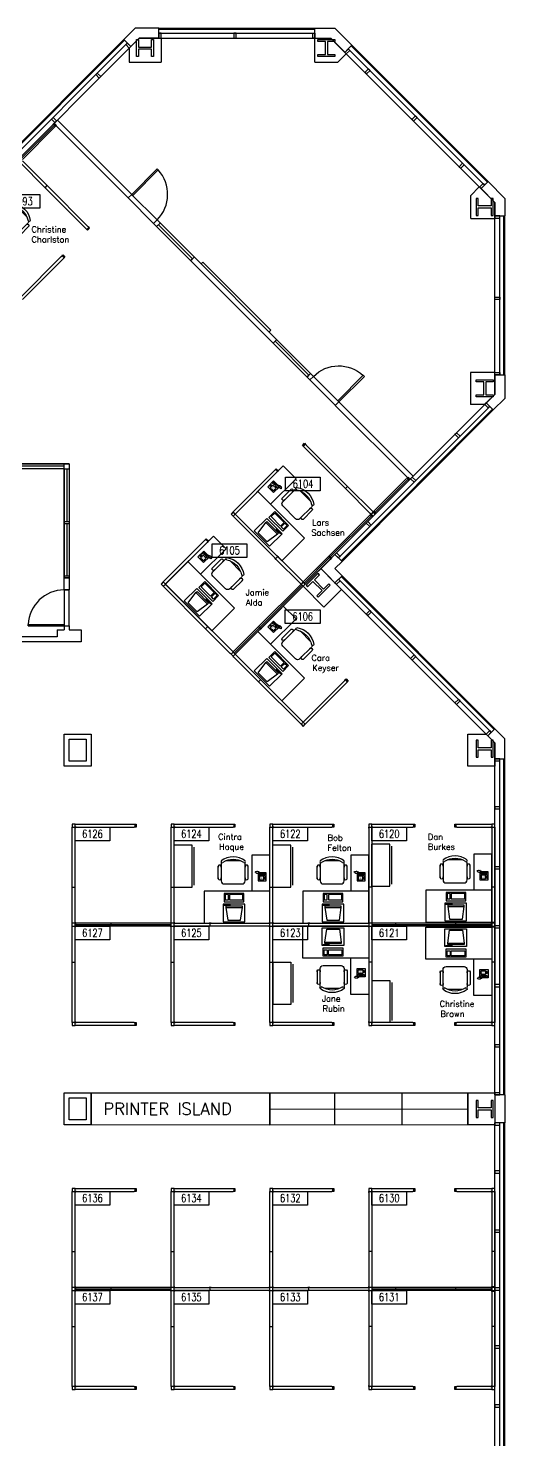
# Model space of a CAD drawing. Extents: x 843 to 3431, y 843 to 3384.
# Drawn here: x 2907 to 3384, y 1973 to 3384 of the extents above; entities that cross this region are included whole.
import ezdxf
from ezdxf.enums import TextEntityAlignment as Align

# ---------------------------------------------------------------- set-up
doc = ezdxf.new("R2010")
doc.units = 0
doc.layers.get('0').update_dxf_attribs({"linetype": 'CONTINUOUS'})
for name, color, linetype in [('CHAIRS', 4, 'CONTINUOUS'), ('CPU', 6, 'CONTINUOUS'), ('E-B-FURR', 6, 'CONTINUOUS'), ('E-B-GLAZ', 8, 'CONTINUOUS'), ('E-B-MULL', 8, 'CONTINUOUS'), ('E-B-SHEL', 2, 'CONTINUOUS'), ('E-C-HEAD', 5, 'CONTINUOUS'), ('E-F-DOOR', 3, 'CONTINUOUS'), ('E-S-COLM', 8, 'CONTINUOUS'), ('FILE_CABINETS', 1, 'CONTINUOUS'), ('FURNITURE', 3, 'CONTINUOUS'), ('PANELS_201', 6, 'CONTINUOUS'), ('PHONES', 4, 'CONTINUOUS'), ('PRINTER_ISLAND', 7, 'CONTINUOUS'), ('RMNUM', 40, 'CONTINUOUS')]:
    doc.layers.add(name, color=color, linetype=linetype)
doc.styles.add('ARCHITXT', font='simplex.shx')
doc.styles.add('ROMANS', font='romans', dxfattribs={"width": 0.75, "height": 8})

# ---------------------------------------------------------------- blocks, each defined once
blk = doc.blocks.new('DR-36')
for p, q in [((0, 36), (0, 0)), ((0, 36), (1.5, 36)), ((1.5, 36), (1.5, 0)), ((0, 0), (1.5, 0))]:
    blk.add_line(p, q)
blk.add_arc((0, 0), 36, 0, 87.6141)
blk = doc.blocks.new('RMNUM')
at = {"layer": 'RMNUM'}
blk.add_lwpolyline([(-16.33354, 6.674702), (18.388073, 6.674702), (18.388073, -6.982766), (-16.33354, -6.982766), (-16.33354, 6.674702)], dxfattribs=at)
at = {"layer": 'RMNUM', "style": 'ROMANS', "width": 0.75}
blk.add_attdef('NUMBER', text='', height=8, dxfattribs=at).set_placement((1.027267, 0.114097), align=Align.MIDDLE_CENTER)
blk = doc.blocks.new('DESK2')
for p, q in [((33, 0), (-33, 0)), ((-33, 0), (-33, -68)), ((33, -32), (33, 0)), ((-33, -32), (33, -32)), ((-15, -68), (-15, -32)), ((-33, -68), (-15, -68))]:
    blk.add_line(p, q)
blk = doc.blocks.new('RECTANG')
for p, q in [((1, 1), (0, 1)), ((0, 1), (0, 0)), ((1, 0), (1, 1)), ((0, 0), (1, 0))]:
    blk.add_line(p, q)
blk = doc.blocks.new('IBMAT', base_point=(61, 306))
for p, q in [((75, 307), (75, 306)), ((81, 307), (75, 307)), ((81, 306), (81, 307))]:
    blk.add_line(p, q)
at = {"xscale": 21, "yscale": 17, "zscale": 21}
blk.add_blockref('RECTANG', (61, 306), dxfattribs=at)
blk = doc.blocks.new('KEYBOARD', base_point=(60, 294))
for p, xscale, yscale, zscale in [((60, 294), 19, 8, 19), ((61, 295), 13, 5, 13), ((75, 295), 3, 5, 3)]:
    blk.add_blockref('RECTANG', p, dxfattribs=dict(xscale=xscale, yscale=yscale, zscale=zscale))
blk = doc.blocks.new('COMPUTER')
for p, q in [((-6.6, 16.2), (-8.5, 3.5)), ((6.1, 16.2), (-6.6, 16.2)), ((8, 3.5), (6.1, 16.2)), ((-8.5, 3.5), (-8.5, 2)), ((8, 3.5), (-8.5, 3.5)), ((-8.5, 2), (8, 2)), ((8, 2), (8, 3.5))]:
    blk.add_line(p, q)
at = {"xscale": 1.033846153846153, "yscale": 1.033846153846153, "zscale": 1.033846153846153}
for name, p in [('IBMAT', (-10.9, 0)), ('KEYBOARD', (-10, -10.5))]:
    blk.add_blockref(name, p, dxfattribs=at)
blk = doc.blocks.new('CHAIR7')
for p, q in [((5.1, 15), (17.9, 15)), ((0, 9), (0, -9)), ((20, 12), (3, 12)), ((23, -7.4), (23, 7.4)), ((3, -12), (20, -12)), ((5.1, -15), (17.9, -15))]:
    blk.add_line(p, q)
for centre, radius, start, end in [((5.6, 13.5), 1.56, 73.7398, 286.2602), ((17.4, 13.5), 1.56, 253.7398, 106.2602), ((3, 9), 3, 90, 180), ((20, 9), 3, 62.4156, 90), ((22.3, 11.1), 1.1, 53.3099, 212.0274), ((4.8, 0), 19.6, 327.5758, 32.4242), ((7, 0), 20, 323.1301, 36.8699), ((3, -9), 3, 180, 270), ((5.6, -13.5), 1.56, 73.7398, 286.2602), ((17.4, -13.5), 1.56, 253.7398, 106.2602), ((20, -9), 3, 270, 297.5844), ((22.3, -11.1), 1.1, 147.9726, 306.6901)]:
    blk.add_arc(centre, radius, start, end)
blk = doc.blocks.new('FC42X18D')
for p, q in [((-21, 0), (-21, -18)), ((-21, 0), (21, 0)), ((21, -18), (21, 0)), ((-21, -18), (21, -18)), ((-19, -20), (19, -20))]:
    blk.add_line(p, q)
blk = doc.blocks.new('FNPHONE')
for p, q in [((-9.1, 0.2), (-9.7, 0)), ((-8.9, 0.6), (-9.5, 0.4)), ((-8.7, 1), (-9.3, 0.8)), ((-8.5, 1.4), (-9.1, 1.2)), ((-8.3, 1.8), (-8.9, 1.6)), ((-7.1, 0.6), (-7.5, -0.6)), ((-7.3, 6.5), (-7.3, 1.5)), ((-6.3, 6.5), (-6.3, 1.5)), ((-3.9, 4.8), (-3.9, 4.8)), ((-3.9, 3.9), (-3.9, 3.9)), ((-3.9, 3), (-3.9, 3)), ((-3.9, 2), (-3.9, 2)), ((-2.9, 4.8), (-2.9, 4.8)), ((-2.9, 3.9), (-2.9, 3.9)), ((-2.9, 3), (-2.9, 3)), ((-2.9, 2), (-2.9, 2)), ((-2, 4.8), (-2, 4.8)), ((-2, 3.9), (-2, 3.9)), ((-2, 3), (-2, 3)), ((-2, 2), (-2, 2)), ((-9.3, -0.2), (-9.9, -0.4)), ((-9.3, -0.6), (-9.9, -0.8)), ((-9.3, -1), (-9.9, -1.2)), ((-9.3, -1.4), (-9.9, -1.6)), ((-9.1, -1.8), (-9.7, -2)), ((-8.9, -2.2), (-9.5, -2.4)), ((-8.4, -2.5), (-9, -2.7)), ((-7.9, -2), (-8.5, -2.2)), ((-7.7, -1.6), (-8.3, -1.8)), ((-7.5, -1.2), (-8.1, -1.4)), ((-7.3, -0.8), (-7.9, -1))]:
    blk.add_line(p, q)
for centre, start, end in [((-6.8, 6.5), 298.4915, 241.5085), ((-6.8, 1.5), 118.4915, 61.5085)]:
    blk.add_arc(centre, 1.05, start, end)
for p, xscale, yscale, zscale in [((-8.2, 0), 8.20528234483245, 8.104073169521023, 8.20528234483245), ((-4.8, 1.3), 3.75, 4.375, 3.75), ((-4, 6.7), 2.03125, 0.46875, 2.03125)]:
    blk.add_blockref('RECTANG', p, dxfattribs=dict(xscale=xscale, yscale=yscale, zscale=zscale))
blk = doc.blocks.new('*U45')
at = {"layer": 'CPU', "style": 'ARCHITXT'}
for s, p in [('Christine', (2910.4, 3180)), ('Charlston', (2910.4, 3169.9))]:
    blk.add_text(s, height=6, dxfattribs=at).set_placement(p)
blk = doc.blocks.new('*U46')
at = {"layer": 'CPU', "style": 'ARCHITXT'}
for s, p in [('Lars', (3191.2, 2887)), ('Sachsen', (3190.4, 2876.9))]:
    blk.add_text(s, height=6, dxfattribs=at).set_placement(p)
blk = doc.blocks.new('*U47')
at = {"layer": 'CPU', "style": 'ARCHITXT'}
for s, p in [('Jamie', (3124.7, 2817.2)), ('Alda', (3125, 2807.2))]:
    blk.add_text(s, height=6, dxfattribs=at).set_placement(p)
blk = doc.blocks.new('*U48')
at = {"layer": 'CPU', "style": 'ARCHITXT'}
for s, p in [('Cara', (3190.5, 2751.8)), ('Keyser', (3191.4, 2741.8))]:
    blk.add_text(s, height=6, dxfattribs=at).set_placement(p)
blk = doc.blocks.new('*U49')
at = {"layer": 'CPU', "style": 'ARCHITXT'}
for s, p in [('Dan', (3307.1, 2573)), ('Burkes', (3307.1, 2563))]:
    blk.add_text(s, height=6, dxfattribs=at).set_placement(p)
blk = doc.blocks.new('*U50')
at = {"layer": 'CPU', "style": 'ARCHITXT'}
for s, p in [('Christine', (3318.8, 2406)), ('Brown', (3319.6, 2396))]:
    blk.add_text(s, height=6, dxfattribs=at).set_placement(p)
blk = doc.blocks.new('*U51')
at = {"layer": 'CPU', "style": 'ARCHITXT'}
for s, p in [('Felton', (3206.6, 2562)), ('Bob', (3206.7, 2572))]:
    blk.add_text(s, height=6, dxfattribs=at).set_placement(p)
blk = doc.blocks.new('*U52')
at = {"layer": 'CPU', "style": 'ARCHITXT'}
for s, p in [('Jane', (3201, 2411.2)), ('Rubin', (3201.7, 2401.2))]:
    blk.add_text(s, height=6, dxfattribs=at).set_placement(p)
blk = doc.blocks.new('*U53')
at = {"layer": 'CPU', "style": 'ARCHITXT'}
for s, p in [('Cintra', (3097.2, 2573)), ('Haque', (3098, 2563))]:
    blk.add_text(s, height=6, dxfattribs=at).set_placement(p)

msp = doc.modelspace()

# ---------------------------------------------------------------- linework, layer by layer
at = {"layer": 'E-B-FURR'}
for p, q in [((3018, 3374), (2858.1, 3214)), ((3018, 3374), (3194, 3374)), ((3040, 3374), (3040, 3350)), ((3008, 3363.9), (3008, 3350)), ((3216.9, 3366.9), (3366.9, 3216.9)), ((3216.9, 3350), (3225.4, 3358.5)), ((3008, 3350), (3040, 3350)), ((3194, 3350), (3216.9, 3350)), ((2933.8, 3289.7), (2932.8, 3288.7)), ((2934.9, 3286.6), (2932.8, 3288.7)), ((2935.4, 3291.3), (2936.4, 3292.2)), ((2938.5, 3290.1), (2936.4, 3292.2)), ((3010.6, 3218), (2938.5, 3290.1)), ((3293.7, 3290.2), (3290.2, 3293.7)), ((3007.1, 3214.5), (2934.9, 3286.6)), ((3350, 3216.9), (3358.5, 3225.4)), ((3350, 3194), (3350, 3216.9)), ((3189, 3032.6), (3032.5, 3189)), ((3192.5, 3036.1), (3036.1, 3192.5)), ((3374, 3018.1), (3374, 3194)), ((3149.8, 3082.2), (3081.9, 3150.1)), ((3374, 3040), (3349.8, 3040)), ((3349.8, 3040), (3349.8, 3008)), ((3374, 3018.1), (3214, 2858.1)), ((3288.7, 2932.9), (3214.4, 3007.1)), ((3292.2, 2936.4), (3218, 3010.6)), ((3364, 3008), (3349.8, 3008)), ((2948.1, 2948.7), (2775.1, 2948.7)), ((2948.1, 2948.7), (2948.1, 2834.7)), ((2943.1, 2943.7), (2775.1, 2943.7)), ((2943.1, 2943.7), (2943.1, 2834.7)), ((3291.2, 2935.4), (3292.2, 2936.4)), ((3289.7, 2933.8), (3288.7, 2932.9)), ((2943.1, 2822.7), (2943.1, 2834.7)), ((2943.1, 2822.7), (2943.1, 2834.7)), ((2943.1, 2822.7), (2948.1, 2822.7)), ((2948.1, 2834.7), (2948.1, 2822.7)), ((2948.1, 2834.7), (2948.1, 2822.7)), ((3203, 2805.5), (3182.2, 2826.3)), ((3366.9, 2676.9), (3220.7, 2823.1)), ((2936.1, 2782.7), (2936.1, 2775.7)), ((2936.1, 2782.7), (2943.1, 2782.7)), ((2943.1, 2786.7), (2943.1, 2782.7)), ((2943.1, 2786.7), (2948.1, 2786.7)), ((2948.1, 2786.7), (2948.1, 2782.7)), ((2948.1, 2782.7), (2960.1, 2782.7)), ((2960.1, 2782.7), (2960.1, 2770.7)), ((2960.1, 2770.7), (2770.1, 2770.7)), ((2936.1, 2775.7), (2775.1, 2775.7)), ((3374, 2318), (3374, 2654)), ((3374, 1958), (3374, 2290))]:
    msp.add_line(p, q, dxfattribs=at)
for points in [[(3194, 3350), (3194, 3374), (3209.9, 3374), (3216.9, 3366.9)], [(3010.6, 3218), (3007.1, 3214.5)], [(3350, 3194), (3374, 3194), (3374, 3209.9), (3366.9, 3216.9)], [(3036.1, 3192.5), (3032.5, 3189)], [(3081.9, 3150.1), (3080.3, 3148.5)], [(3149.8, 3082.2), (3148.2, 3080.7)], [(3192.5, 3036.1), (3189, 3032.6)], [(3218, 3010.6), (3214.4, 3007.1)], [(3182.2, 2826.3), (3199.9, 2844)], [(3199.9, 2844), (3220.7, 2823.1)], [(3203, 2805.5), (3220.7, 2823.1)], [(3374, 2669.9), (3374, 2646.5), (3347, 2646.5), (3347, 2678.5), (3365.3, 2678.5)]]:
    msp.add_lwpolyline(points, dxfattribs=at)
for points in [[(2970, 2678.5), (2970, 2646.5), (2943, 2646.5), (2943, 2678.5)], [(2965, 2673.5), (2965, 2651.5), (2948, 2651.5), (2948, 2673.5)], [(2970, 2320), (2970, 2288), (2943, 2288), (2943, 2320)], [(2965, 2315), (2965, 2293), (2948, 2293), (2948, 2315)], [(3374, 2320), (3374, 2288), (3347, 2288), (3347, 2320)]]:
    msp.add_lwpolyline(points, close=True, dxfattribs=at)
at = {"layer": 'E-B-GLAZ'}
for p, q in [((3002.6, 3372.7), (2851.1, 3221.1)), ((3003.3, 3372), (2851.8, 3220.4)), ((3037.9, 3384), (3194, 3384)), ((3037.9, 3383), (3194, 3383)), ((3037.9, 3379), (3194, 3379)), ((3006.2, 3369.2), (2854.6, 3217.5)), ((3227.4, 3363.5), (3363.7, 3227.2)), ((3230.3, 3366.3), (3366.6, 3230)), ((3231, 3367), (3367.3, 3230.7)), ((3379, 3037.6), (3379, 3194)), ((3383, 3037.6), (3383, 3196.4)), ((3384, 3037.6), (3384, 3196.4)), ((3069.6, 3151.8), (3073.1, 3155.3)), ((3186.2, 3035.3), (3189.7, 3038.8)), ((3369, 3006.1), (3217.5, 2854.6)), ((3371.8, 3003.3), (3220.4, 2851.8)), ((3372.5, 3002.5), (3221.1, 2851.1)), ((2943.1, 2943.7), (2943.1, 2948.7)), ((2943.1, 2946.2), (2888.8, 2946.2)), ((2943.1, 2943.7), (2948.1, 2943.7)), ((2945.6, 2943.7), (2945.6, 2891.2)), ((2943.1, 2891.2), (2948.1, 2891.2)), ((2943.1, 2889.2), (2948.1, 2889.2)), ((2945.6, 2889.2), (2945.6, 2836.7)), ((2943.1, 2836.7), (2948.1, 2836.7)), ((3373.3, 2683.3), (3220.4, 2836.2)), ((3374, 2684), (3221.1, 2836.9)), ((2943.1, 2834.7), (2948.1, 2834.7)), ((2943.1, 2834.7), (2948.1, 2834.7)), ((2948.1, 2834.7), (2943.1, 2834.7)), ((2948.1, 2834.7), (2943.1, 2834.7)), ((3370.5, 2680.5), (3217.5, 2833.4)), ((3379, 2318), (3379, 2654)), ((3383, 2318), (3383, 2654)), ((3384, 2318), (3384, 2654)), ((3379, 1958), (3379, 2290)), ((3383, 1958), (3383, 2290)), ((3384, 1958), (3384, 2290))]:
    msp.add_line(p, q, dxfattribs=at)
for points in [[(3073.1, 3155.3), (3069.6, 3151.8), (3071.4, 3153.7), (3037.5, 3187.6), (3039.2, 3189.3), (3035.6, 3185.7)], [(3189.7, 3038.8), (3186.2, 3035.3), (3188, 3037.2), (3154.1, 3071.1), (3155.7, 3072.8), (3152.2, 3069.2)]]:
    msp.add_lwpolyline(points, dxfattribs=at)
at = {"layer": 'E-B-MULL'}
for points in [[(3037.9, 3379), (3037.9, 3374), (3040.2, 3374), (3040.2, 3379)], [(3112.9, 3379), (3112.9, 3374), (3115.1, 3374), (3115.1, 3379)], [(3194, 3379), (3194, 3374), (3191.8, 3374), (3191.8, 3379)], [(3004.6, 3367.6), (3008.1, 3364.1), (3009.7, 3365.7), (3006.2, 3369.2)], [(3229, 3361.8), (3225.4, 3358.3), (3223.9, 3359.9), (3227.4, 3363.4)], [(3249.1, 3341.8), (3245.6, 3338.3), (3244, 3339.9), (3247.5, 3343.4)], [(2974.7, 3337.6), (2978.2, 3334), (2979.8, 3335.6), (2976.2, 3339.2)], [(2930.3, 3293.2), (2933.8, 3289.7), (2935.4, 3291.3), (2931.9, 3294.8)], [(3296.3, 3294.7), (3292.7, 3291.1), (3291.1, 3292.7), (3294.7, 3296.3)], [(3341.8, 3249.1), (3338.3, 3245.6), (3339.9, 3244), (3343.4, 3247.5)], [(3363.8, 3227.3), (3360.3, 3223.8), (3358.7, 3225.3), (3362.2, 3228.9)], [(3379, 3196.4), (3374, 3196.4), (3374, 3194.1), (3379, 3194.1)], [(3379, 3112.9), (3374, 3112.9), (3374, 3115.1), (3379, 3115.1)], [(3379, 3037.6), (3374, 3037.6), (3374, 3039.8), (3379, 3039.8)], [(3367.4, 3004.5), (3363.9, 3008), (3365.5, 3009.6), (3369, 3006.1)], [(3337.6, 2974.7), (3334, 2978.2), (3335.6, 2979.8), (3339.2, 2976.2)], [(3293.2, 2930.3), (3289.7, 2933.8), (3291.3, 2935.4), (3294.8, 2931.9)], [(3250.4, 2887.5), (3246.9, 2891), (3245.3, 2889.4), (3248.8, 2885.9)], [(3217.5, 2854.6), (3214, 2858.1), (3215.6, 2859.7), (3219.1, 2856.2)], [(3217.5, 2833.4), (3214, 2829.9), (3215.6, 2828.3), (3219.1, 2831.8)], [(3250.4, 2800.5), (3246.9, 2797), (3245.3, 2798.6), (3248.8, 2802.1)], [(3293.2, 2757.7), (3289.7, 2754.2), (3291.3, 2752.6), (3294.8, 2756.1)], [(3337.6, 2713.3), (3334, 2709.8), (3335.6, 2708.2), (3339.2, 2711.8)], [(3368.9, 2682.1), (3365.3, 2678.5), (3366.9, 2676.9), (3370.5, 2680.5)], [(3379, 2654), (3374, 2654), (3374, 2651.8), (3379, 2651.8)], [(3379, 2606), (3374, 2606), (3374, 2603.8), (3379, 2603.8)], [(3379, 2546), (3374, 2546), (3374, 2543.8), (3379, 2543.8)], [(3379, 2487.1), (3374, 2487.1), (3374, 2484.9), (3379, 2484.9)], [(3379, 2428.2), (3374, 2428.2), (3374, 2426), (3379, 2426)], [(3379, 2368.2), (3374, 2368.2), (3374, 2366), (3379, 2366)], [(3379, 2320.2), (3374, 2320.2), (3374, 2318), (3379, 2318)], [(3379, 2290), (3374, 2290), (3374, 2287.8), (3379, 2287.8)], [(3379, 2242), (3374, 2242), (3374, 2239.8), (3379, 2239.8)], [(3379, 2183), (3374, 2183), (3374, 2180.8), (3379, 2180.8)], [(3379, 2125.1), (3374, 2125.1), (3374, 2122.9), (3379, 2122.9)], [(3379, 2067.2), (3374, 2067.2), (3374, 2065), (3379, 2065)], [(3379, 2008.2), (3374, 2008.2), (3374, 2006), (3379, 2006)]]:
    msp.add_lwpolyline(points, close=True, dxfattribs=at)
at = {"layer": 'E-B-SHEL'}
for p, q in [((3002.6, 3372.7), (3014, 3384)), ((3009.7, 3365.7), (3002.6, 3372.7)), ((3009.7, 3365.7), (3018.1, 3374)), ((3037.9, 3384), (3014, 3384)), ((3037.9, 3374), (3018.1, 3374)), ((3037.9, 3374), (3037.9, 3384)), ((3194, 3374), (3194, 3384)), ((3194, 3384), (3214, 3384)), ((3194, 3374), (3209.9, 3374)), ((3223.9, 3360), (3209.9, 3374)), ((3231, 3367), (3214, 3384)), ((3223.9, 3359.9), (3231, 3367)), ((3367.3, 3230.8), (3360.3, 3223.8)), ((3384, 3214), (3367.3, 3230.7)), ((3374, 3209.9), (3360.3, 3223.7)), ((3374, 3209.9), (3374, 3194)), ((3384, 3214), (3384, 3196.4)), ((3374, 3196.4), (3384, 3196.4)), ((3374, 3037.6), (3384, 3037.6)), ((3374, 3037.6), (3374, 3018.1)), ((3384, 3037.6), (3384, 3014)), ((3365.5, 3009.6), (3374, 3018.1)), ((3365.5, 3009.6), (3372.5, 3002.5)), ((3372.5, 3002.5), (3384, 3014)), ((3214, 2858.1), (3199.9, 2844)), ((3221.1, 2851.1), (3214, 2858.1)), ((3221.1, 2851.1), (3214, 2844)), ((3214, 2829.9), (3199.9, 2844)), ((3221.1, 2836.9), (3214, 2844)), ((3221.1, 2836.9), (3214, 2829.9)), ((3366.9, 2676.9), (3374, 2684)), ((3374, 2684), (3384, 2674)), ((3366.9, 2676.9), (3374, 2669.9)), ((3374, 2654), (3374, 2669.9)), ((3384, 2654), (3384, 2674)), ((3374, 2654), (3384, 2654)), ((3384, 2318), (3374, 2318)), ((3374, 2318), (3374, 2290)), ((3384, 2318), (3384, 2290)), ((3384, 2290), (3374, 2290))]:
    msp.add_line(p, q, dxfattribs=at)
at = {"layer": 'E-C-HEAD'}
for p, q in [((3036, 3192.5), (3010.5, 3218)), ((3007, 3214.5), (3032.4, 3189)), ((3192.5, 3036), (3218, 3010.6)), ((3214.5, 3007), (3189, 3032.5)), ((2775.1, 2948.7), (2948.1, 2948.7)), ((2948.1, 2948.7), (2948.1, 2834.7)), ((2943.1, 2943.7), (2777.1, 2943.7)), ((2943.1, 2834.7), (2943.1, 2943.7)), ((2943.1, 2822.7), (2943.1, 2786.7)), ((2948.1, 2822.7), (2943.1, 2822.7)), ((2948.1, 2786.7), (2948.1, 2822.7)), ((2943.1, 2786.7), (2948.1, 2786.7))]:
    msp.add_line(p, q, dxfattribs=at)
at = {"layer": 'E-S-COLM'}
for points in [[(3017.5, 3355.7), (3015.5, 3355.7), (3015.5, 3372.7), (3017.5, 3372.7), (3017.5, 3365.2), (3030.5, 3365.1), (3030.5, 3372.6), (3032.5, 3372.6), (3032.5, 3355.6), (3030.5, 3355.6), (3030.5, 3363.1), (3017.5, 3363.2)], [(3197, 3370.7), (3197, 3372.7), (3214, 3372.7), (3214, 3370.7), (3206.5, 3370.7), (3206.5, 3357.7), (3214, 3357.7), (3214, 3355.7), (3197, 3355.7), (3197, 3357.7), (3204.5, 3357.7), (3204.5, 3370.7)], [(3370.5, 3197), (3372.5, 3197), (3372.5, 3214), (3370.5, 3214), (3370.5, 3206.5), (3357.5, 3206.5), (3357.5, 3214), (3355.5, 3214), (3355.5, 3197), (3357.5, 3197), (3357.5, 3204.5), (3370.5, 3204.5)], [(3355.5, 3030.5), (3355.5, 3032.5), (3372.5, 3032.5), (3372.5, 3030.5), (3365, 3030.5), (3365, 3017.5), (3372.5, 3017.5), (3372.5, 3015.5), (3355.5, 3015.5), (3355.5, 3017.5), (3363, 3017.5), (3363, 3030.5)], [(3198.7, 2837.9), (3197.3, 2839.3), (3185.3, 2827.3), (3186.7, 2825.9), (3192, 2831.2), (3201.2, 2822), (3195.9, 2816.7), (3197.3, 2815.3), (3209.3, 2827.3), (3207.9, 2828.7), (3202.6, 2823.4), (3193.4, 2832.6)], [(3370.5, 2655.5), (3372.5, 2655.5), (3372.5, 2672.5), (3370.5, 2672.5), (3370.5, 2665), (3357.5, 2665), (3357.5, 2672.5), (3355.5, 2672.5), (3355.5, 2655.5), (3357.5, 2655.5), (3357.5, 2663), (3370.5, 2663)], [(3370.5, 2295.5), (3372.5, 2295.5), (3372.5, 2312.5), (3370.5, 2312.5), (3370.5, 2305), (3357.5, 2305), (3357.5, 2312.5), (3355.5, 2312.5), (3355.5, 2295.5), (3357.5, 2295.5), (3357.5, 2303), (3370.5, 2303)]]:
    msp.add_lwpolyline(points, close=True, dxfattribs=at)
at = {"layer": 'FILE_CABINETS'}
for p, q in [((3213.5, 2319.8), (3213.5, 2287.8)), ((3281.1, 2320), (3281.1, 2287.9)), ((3148.7, 2303.9), (3347, 2304))]:
    msp.add_line(p, q, dxfattribs=at)
msp.add_lwpolyline([(3148.7, 2320), (3347, 2320), (3347, 2288), (3148.7, 2287.8)], close=True, dxfattribs=at)
at = {"layer": 'PANELS_201', "linetype": 'CONTINUOUS'}
for p, q in [((3250.1, 2898.4), (3252.2, 2896.3)), ((3254.3, 2898.4), (3252.2, 2900.6)), ((3209.8, 2853.9), (3207.6, 2856)), ((3371, 2526.5), (3371, 2524.5)), ((3374, 2525.5), (3371, 2525.5)), ((3374, 2526.5), (3374, 2524.5)), ((3054, 2489.5), (3088, 2489.5)), ((3088, 2486.5), (3054, 2486.5)), ((3090, 2489.5), (3148, 2489.5)), ((3148, 2486.5), (3090, 2486.5)), ((3153, 2489.5), (3187, 2489.5)), ((3187, 2486.5), (3153, 2486.5)), ((3189, 2489.5), (3247, 2489.5)), ((3247, 2486.5), (3189, 2486.5)), ((3374, 2489.5), (3371, 2489.5)), ((3371, 2486.5), (3374, 2486.5)), ((3371, 2451.5), (3371, 2449.5)), ((3374, 2450.5), (3371, 2450.5)), ((3374, 2451.5), (3374, 2449.5)), ((3371, 2162.5), (3371, 2160.5)), ((3374, 2161.5), (3371, 2161.5)), ((3374, 2162.5), (3374, 2160.5)), ((3054, 2125.5), (3088, 2125.5)), ((3088, 2122.5), (3054, 2122.5)), ((3090, 2125.5), (3148, 2125.5)), ((3148, 2122.5), (3090, 2122.5)), ((3153, 2125.5), (3187, 2125.5)), ((3187, 2122.5), (3153, 2122.5)), ((3189, 2125.5), (3247, 2125.5)), ((3247, 2122.5), (3189, 2122.5)), ((3374, 2125.5), (3371, 2125.5)), ((3371, 2122.5), (3374, 2122.5)), ((3371, 2087.5), (3371, 2085.5)), ((3374, 2086.5), (3371, 2086.5)), ((3374, 2087.5), (3374, 2085.5))]:
    msp.add_line(p, q, dxfattribs=at)
for points in [[(2899.2, 3255), (2931.7, 3287.5)], [(2899.5, 3253.2), (2933.4, 3287.2)], [(2931.8, 3287.7), (2932.5, 3288.4), (2933.2, 3289), (2935.3, 3286.8), (2933.8, 3285.5)], [(2934.5, 3286.1), (2932.5, 3288.4)], [(2901.3, 3252.9), (2933.8, 3285.4)], [(2923.2, 3225.3), (2899.2, 3249.4)], [(2925.3, 3227.4), (2901.3, 3251.5)], [(2924.6, 3223.9), (2923.2, 3225.3)], [(2923.9, 3224.6), (2926, 3226.7)], [(2965.6, 3182.9), (2924.6, 3223.9)], [(2926.7, 3226), (2925.3, 3227.4)], [(2967.7, 3185), (2926.7, 3226)], [(2967.1, 3185.7), (2967.8, 3185), (2968.5, 3184.3), (2966.3, 3182.2), (2964.9, 3183.6)], [(2965.6, 3182.9), (2967.8, 3185)], [(2940.2, 3156), (2899.2, 3115)], [(2942.3, 3153.9), (2901.3, 3112.9)], [(2940.2, 3156), (2940.9, 3156.7), (2941.6, 3157.4), (2943.7, 3155.3), (2942.3, 3153.9)], [(2943, 3154.6), (2940.9, 3156.7)], [(3182.9, 2965.6), (3182.2, 2966.3), (3181.5, 2967), (3183.6, 2969.2), (3185, 2967.7)], [(3184.3, 2968.5), (3182.2, 2966.3)], [(3223.9, 2924.6), (3182.9, 2965.6)], [(3226, 2926.7), (3185, 2967.7)], [(3112.9, 2901.3), (3153.9, 2942.3)], [(3115, 2899.2), (3156, 2940.2)], [(3153.9, 2942.3), (3154.6, 2943), (3155.3, 2943.7), (3157.4, 2941.6), (3156, 2940.2)], [(3156.7, 2940.9), (3154.6, 2943)], [(3285.5, 2933.9), (3286.2, 2934.6), (3287, 2935.3), (3289, 2933.1), (3287.5, 2931.7)], [(3288.2, 2932.4), (3286.2, 2934.6)], [(3225.3, 2923.2), (3223.9, 2924.6)], [(3224.6, 2923.9), (3226.7, 2926)], [(3249.4, 2899.2), (3225.3, 2923.2)], [(3227.4, 2925.3), (3226, 2926.7)], [(3251.5, 2901.3), (3227.4, 2925.3)], [(3285.4, 2933.8), (3252.9, 2901.3)], [(3287.2, 2933.4), (3253.2, 2899.5)], [(3287.5, 2931.7), (3255, 2899.2)], [(3112.2, 2900.6), (3110.1, 2898.4), (3112.2, 2896.3)], [(3115, 2899.2), (3114.3, 2898.4), (3112.2, 2900.6), (3112.9, 2901.3)], [(3112.9, 2895.6), (3112.2, 2896.3), (3114.3, 2898.4), (3115, 2897.7)], [(3153.9, 2854.6), (3112.9, 2895.6)], [(3156, 2856.7), (3115, 2897.7)], [(3249.4, 2897.7), (3208.3, 2856.7)], [(3251.1, 2897.4), (3208.7, 2855)], [(3251.5, 2895.6), (3210.5, 2854.6)], [(3251.5, 2901.3), (3252.2, 2900.6), (3250.1, 2898.4), (3249.4, 2899.2)], [(3252.9, 2897), (3252.2, 2896.3), (3251.5, 2895.6), (3249.4, 2897.7), (3250.8, 2899.2)], [(3249.4, 2897.7), (3250.1, 2898.4), (3252.2, 2896.3), (3251.5, 2895.6)], [(3251.5, 2899.9), (3252.2, 2900.6), (3252.9, 2901.3), (3255, 2899.2), (3253.6, 2897.7)], [(3255, 2899.2), (3254.3, 2898.4), (3252.2, 2900.6), (3252.9, 2901.3)], [(3254.3, 2898.4), (3252.2, 2896.3)], [(3042.9, 2831.3), (3083.9, 2872.3)], [(3045, 2829.2), (3086, 2870.2)], [(3083.9, 2872.3), (3084.6, 2873), (3085.3, 2873.7), (3087.4, 2871.6), (3086, 2870.2)], [(3086.7, 2870.9), (3084.6, 2873)], [(3155.3, 2853.2), (3153.9, 2854.6)], [(3154.6, 2853.9), (3156.7, 2856)], [(3179.4, 2829.2), (3155.3, 2853.2)], [(3157.4, 2855.3), (3156, 2856.7)], [(3181.5, 2831.3), (3157.4, 2855.3)], [(3206.9, 2855.3), (3182.9, 2831.3)], [(3208.7, 2855), (3183.2, 2829.5)], [(3209.1, 2853.2), (3185, 2829.2)], [(3206.9, 2855.3), (3207.6, 2856), (3208.3, 2856.7), (3210.5, 2854.6), (3209.1, 2853.2)], [(3208.3, 2856.7), (3206.9, 2855.3)], [(3209.8, 2853.9), (3207.6, 2856)], [(3210.5, 2854.6), (3209.1, 2853.2)], [(3042.2, 2830.6), (3040.1, 2828.4), (3042.2, 2826.3)], [(3045, 2829.2), (3044.3, 2828.4), (3042.2, 2830.6), (3042.9, 2831.3)], [(3042.9, 2825.6), (3042.2, 2826.3), (3044.3, 2828.4), (3045, 2827.7)], [(3083.9, 2784.6), (3042.9, 2825.6)], [(3086, 2786.7), (3045, 2827.7)], [(3138.3, 2786.7), (3179.4, 2827.7)], [(3138.7, 2785), (3181.1, 2827.4)], [(3140.5, 2784.6), (3181.5, 2825.6)], [(3181.5, 2831.3), (3182.2, 2830.6), (3180.1, 2828.4), (3179.4, 2829.2)], [(3179.4, 2827.7), (3180.1, 2828.4), (3182.2, 2826.3), (3181.5, 2825.6)], [(3185, 2829.2), (3184.3, 2828.4), (3182.2, 2830.6), (3182.9, 2831.3)], [(3184.3, 2828.4), (3182.2, 2826.3)], [(3085.3, 2783.2), (3083.9, 2784.6)], [(3084.6, 2783.9), (3086.7, 2786)], [(3109.3, 2759.1), (3085.3, 2783.2)], [(3087.4, 2785.3), (3086, 2786.7)], [(3111.5, 2761.3), (3087.4, 2785.3)], [(3112.9, 2761.3), (3136.9, 2785.3)], [(3113.2, 2759.5), (3138.7, 2785)], [(3115, 2759.1), (3139, 2783.2)], [(3136.9, 2785.3), (3138.3, 2786.7)], [(3137.6, 2786), (3139.8, 2783.9)], [(3139, 2783.2), (3140.5, 2784.6)], [(3111.5, 2761.3), (3112.2, 2760.6), (3110.1, 2758.4), (3109.3, 2759.1)], [(3112.2, 2756.3), (3110.1, 2758.4)], [(3115, 2759.1), (3114.3, 2758.4), (3112.2, 2760.6), (3112.9, 2761.3)], [(3112.9, 2755.6), (3112.2, 2756.3), (3114.3, 2758.4), (3115, 2757.7)], [(3136.9, 2731.6), (3112.9, 2755.6)], [(3139, 2733.7), (3115, 2757.7)], [(3138.3, 2730.2), (3136.9, 2731.6)], [(3137.6, 2730.9), (3139.8, 2733)], [(3179.4, 2689.1), (3138.3, 2730.2)], [(3140.5, 2732.3), (3139, 2733.7)], [(3181.5, 2691.3), (3140.5, 2732.3)], [(3223.9, 2732.3), (3182.9, 2691.3)], [(3226, 2730.2), (3185, 2689.1)], [(3223.9, 2732.3), (3224.6, 2733), (3225.3, 2733.7), (3227.4, 2731.6), (3226, 2730.2)], [(3226.7, 2730.9), (3224.6, 2733)], [(3181.5, 2691.3), (3182.2, 2690.6), (3180.1, 2688.4), (3179.4, 2689.1)], [(3180.1, 2688.4), (3182.2, 2686.3), (3184.3, 2688.4)], [(3185, 2689.1), (3184.3, 2688.4), (3182.2, 2690.6), (3182.9, 2691.3)], [(2954, 2588.5), (2951, 2588.5), (2951, 2585.5)], [(2951, 2584.5), (2951, 2585.5), (2954, 2585.5), (2954, 2584.5)], [(2951, 2526.5), (2951, 2584.5)], [(2955, 2585.5), (2954, 2585.5), (2954, 2588.5), (2955, 2588.5)], [(2954, 2526.5), (2954, 2584.5)], [(2955, 2588.5), (3013, 2588.5)], [(2955, 2585.5), (3013, 2585.5)], [(3013, 2588.5), (3014, 2588.5), (3015, 2588.5), (3015, 2585.5), (3013, 2585.5)], [(3014, 2585.5), (3014, 2588.5)], [(3053, 2588.5), (3050, 2588.5), (3050, 2585.5)], [(3050, 2584.5), (3050, 2585.5), (3053, 2585.5), (3053, 2584.5)], [(3050, 2526.5), (3050, 2584.5)], [(3054, 2585.5), (3053, 2585.5), (3053, 2588.5), (3054, 2588.5)], [(3053, 2526.5), (3053, 2584.5)], [(3054, 2588.5), (3112, 2588.5)], [(3054, 2585.5), (3112, 2585.5)], [(3112, 2588.5), (3113, 2588.5), (3114, 2588.5), (3114, 2585.5), (3112, 2585.5)], [(3113, 2585.5), (3113, 2588.5)], [(3152, 2588.5), (3149, 2588.5), (3149, 2585.5)], [(3149, 2584.5), (3149, 2585.5), (3152, 2585.5), (3152, 2584.5)], [(3149, 2526.5), (3149, 2584.5)], [(3153, 2585.5), (3152, 2585.5), (3152, 2588.5), (3153, 2588.5)], [(3152, 2526.5), (3152, 2584.5)], [(3153, 2588.5), (3211, 2588.5)], [(3153, 2585.5), (3211, 2585.5)], [(3211, 2588.5), (3212, 2588.5), (3213, 2588.5), (3213, 2585.5), (3211, 2585.5)], [(3212, 2585.5), (3212, 2588.5)], [(3251, 2588.5), (3248, 2588.5), (3248, 2585.5)], [(3248, 2584.5), (3248, 2585.5), (3251, 2585.5), (3251, 2584.5)], [(3248, 2584.5), (3248, 2526.5)], [(3252, 2585.5), (3251, 2585.5), (3251, 2588.5), (3252, 2588.5)], [(3251, 2584.5), (3251, 2526.5)], [(3252, 2588.5), (3292, 2588.5)], [(3252, 2585.5), (3292, 2585.5)], [(3292, 2588.5), (3293, 2588.5), (3294, 2588.5), (3294, 2585.5), (3292, 2585.5)], [(3293, 2585.5), (3293, 2588.5)], [(3336, 2585.5), (3335, 2585.5), (3334, 2585.5), (3334, 2588.5), (3336, 2588.5)], [(3335, 2588.5), (3335, 2585.5)], [(3336, 2588.5), (3370, 2588.5)], [(3336, 2585.5), (3370, 2585.5)], [(3370, 2588.5), (3371, 2588.5), (3371, 2585.5), (3370, 2585.5)], [(3374, 2585.5), (3374, 2588.5), (3371, 2588.5)], [(3371, 2584.5), (3371, 2585.5), (3374, 2585.5), (3374, 2584.5)], [(3371, 2584.5), (3371, 2526.5)], [(3374, 2584.5), (3374, 2526.5)], [(2951, 2524.5), (2951, 2526.5)], [(2951, 2525.5), (2954, 2525.5)], [(2954, 2524.5), (2954, 2526.5)], [(3050, 2524.5), (3050, 2526.5)], [(3050, 2525.5), (3053, 2525.5)], [(3053, 2524.5), (3053, 2526.5)], [(3149, 2524.5), (3149, 2526.5)], [(3149, 2525.5), (3152, 2525.5)], [(3152, 2524.5), (3152, 2526.5)], [(3248, 2526.5), (3248, 2524.5)], [(3251, 2525.5), (3248, 2525.5)], [(3251, 2526.5), (3251, 2524.5)], [(2951, 2490.5), (2951, 2524.5)], [(2954, 2490.5), (2954, 2524.5)], [(3050, 2490.5), (3050, 2524.5)], [(3053, 2490.5), (3053, 2524.5)], [(3149, 2490.5), (3149, 2524.5)], [(3152, 2490.5), (3152, 2524.5)], [(3248, 2524.5), (3248, 2490.5)], [(3251, 2524.5), (3251, 2490.5)], [(3371, 2524.5), (3371, 2490.5)], [(3374, 2524.5), (3374, 2490.5)], [(2954, 2490.5), (2954, 2489.5), (2951, 2489.5), (2951, 2490.5)], [(2951, 2486.5), (2951, 2489.5)], [(2951, 2485.5), (2951, 2486.5), (2954, 2486.5), (2954, 2485.5)], [(2951, 2451.5), (2951, 2485.5)], [(2955, 2486.5), (2954, 2486.5), (2954, 2489.5), (2955, 2489.5)], [(2990, 2488), (2954, 2488)], [(2954, 2451.5), (2954, 2485.5)], [(2989, 2489.5), (2955, 2489.5)], [(2989, 2486.5), (2955, 2486.5)], [(2991, 2489.5), (2989, 2489.5)], [(2991, 2486.5), (2989, 2486.5)], [(2990, 2486.5), (2990, 2489.5)], [(3050, 2488), (2990, 2488)], [(3049, 2489.5), (2991, 2489.5)], [(3049, 2486.5), (2991, 2486.5)], [(3049, 2486.5), (3050, 2486.5), (3050, 2489.5), (3049, 2489.5)], [(3053, 2490.5), (3053, 2489.5), (3050, 2489.5), (3050, 2490.5)], [(3050, 2485.5), (3050, 2486.5), (3053, 2486.5), (3053, 2485.5)], [(3050, 2451.5), (3050, 2485.5)], [(3054, 2486.5), (3053, 2486.5), (3053, 2489.5), (3054, 2489.5)], [(3053, 2451.5), (3053, 2485.5)], [(3090, 2489.5), (3088, 2489.5)], [(3090, 2486.5), (3088, 2486.5)], [(3089, 2486.5), (3089, 2489.5)], [(3148, 2486.5), (3149, 2486.5), (3149, 2489.5), (3148, 2489.5)], [(3152, 2490.5), (3152, 2489.5), (3149, 2489.5), (3149, 2490.5)], [(3149, 2485.5), (3149, 2486.5), (3152, 2486.5), (3152, 2485.5)], [(3149, 2451.5), (3149, 2485.5)], [(3153, 2486.5), (3152, 2486.5), (3152, 2489.5), (3153, 2489.5)], [(3152, 2451.5), (3152, 2485.5)], [(3189, 2489.5), (3187, 2489.5)], [(3189, 2486.5), (3187, 2486.5)], [(3188, 2486.5), (3188, 2489.5)], [(3247, 2489.5), (3248, 2489.5), (3248, 2486.5), (3247, 2486.5)], [(3251, 2490.5), (3251, 2489.5), (3248, 2489.5), (3248, 2490.5)], [(3248, 2485.5), (3248, 2486.5), (3251, 2486.5), (3251, 2485.5)], [(3248, 2485.5), (3248, 2451.5)], [(3252, 2489.5), (3251, 2489.5), (3251, 2486.5), (3252, 2486.5)], [(3275, 2488), (3251, 2488)], [(3251, 2485.5), (3251, 2451.5)], [(3274, 2489.5), (3252, 2489.5)], [(3274, 2486.5), (3252, 2486.5)], [(3276, 2489.5), (3274, 2489.5)], [(3276, 2486.5), (3274, 2486.5)], [(3275, 2486.5), (3275, 2489.5)], [(3335, 2488), (3275, 2488)], [(3334, 2489.5), (3276, 2489.5)], [(3334, 2486.5), (3276, 2486.5)], [(3336, 2489.5), (3334, 2489.5)], [(3336, 2486.5), (3334, 2486.5)], [(3335, 2486.5), (3335, 2489.5)], [(3371, 2488), (3335, 2488)], [(3370, 2489.5), (3336, 2489.5)], [(3370, 2486.5), (3336, 2486.5)], [(3370, 2489.5), (3371, 2489.5), (3371, 2486.5), (3370, 2486.5)], [(3374, 2490.5), (3374, 2489.5), (3371, 2489.5), (3371, 2490.5)], [(3371, 2488.5), (3371, 2489.5), (3371, 2490.5), (3374, 2490.5), (3374, 2488.5)], [(3374, 2487.5), (3374, 2486.5), (3374, 2485.5), (3371, 2485.5), (3371, 2487.5)], [(3371, 2485.5), (3371, 2486.5), (3374, 2486.5), (3374, 2485.5)], [(3371, 2485.5), (3371, 2451.5)], [(3374, 2489.5), (3374, 2486.5)], [(3374, 2485.5), (3374, 2451.5)], [(2951, 2449.5), (2951, 2451.5)], [(2951, 2450.5), (2954, 2450.5)], [(2951, 2391.5), (2951, 2449.5)], [(2954, 2449.5), (2954, 2451.5)], [(2954, 2391.5), (2954, 2449.5)], [(3050, 2449.5), (3050, 2451.5)], [(3050, 2450.5), (3053, 2450.5)], [(3050, 2391.5), (3050, 2449.5)], [(3053, 2449.5), (3053, 2451.5)], [(3053, 2391.5), (3053, 2449.5)], [(3149, 2449.5), (3149, 2451.5)], [(3149, 2450.5), (3152, 2450.5)], [(3149, 2391.5), (3149, 2449.5)], [(3152, 2449.5), (3152, 2451.5)], [(3152, 2391.5), (3152, 2449.5)], [(3248, 2451.5), (3248, 2449.5)], [(3251, 2450.5), (3248, 2450.5)], [(3248, 2449.5), (3248, 2391.5)], [(3251, 2451.5), (3251, 2449.5)], [(3251, 2449.5), (3251, 2391.5)], [(3371, 2449.5), (3371, 2391.5)], [(3374, 2449.5), (3374, 2391.5)], [(2954, 2391.5), (2954, 2390.5), (2951, 2390.5), (2951, 2391.5)], [(2951, 2390.5), (2951, 2387.5), (2954, 2387.5)], [(2955, 2387.5), (2954, 2387.5), (2954, 2390.5), (2955, 2390.5)], [(3013, 2390.5), (2955, 2390.5)], [(3013, 2387.5), (2955, 2387.5)], [(3013, 2390.5), (3014, 2390.5), (3015, 2390.5), (3015, 2387.5), (3013, 2387.5)], [(3014, 2387.5), (3014, 2390.5)], [(3053, 2391.5), (3053, 2390.5), (3050, 2390.5), (3050, 2391.5)], [(3050, 2390.5), (3050, 2387.5), (3053, 2387.5)], [(3054, 2387.5), (3053, 2387.5), (3053, 2390.5), (3054, 2390.5)], [(3112, 2390.5), (3054, 2390.5)], [(3112, 2387.5), (3054, 2387.5)], [(3112, 2390.5), (3113, 2390.5), (3114, 2390.5), (3114, 2387.5), (3112, 2387.5)], [(3113, 2387.5), (3113, 2390.5)], [(3152, 2391.5), (3152, 2390.5), (3149, 2390.5), (3149, 2391.5)], [(3149, 2390.5), (3149, 2387.5), (3152, 2387.5)], [(3153, 2387.5), (3152, 2387.5), (3152, 2390.5), (3153, 2390.5)], [(3211, 2390.5), (3153, 2390.5)], [(3211, 2387.5), (3153, 2387.5)], [(3211, 2390.5), (3212, 2390.5), (3213, 2390.5), (3213, 2387.5), (3211, 2387.5)], [(3212, 2387.5), (3212, 2390.5)], [(3251, 2391.5), (3251, 2390.5), (3248, 2390.5), (3248, 2391.5)], [(3248, 2390.5), (3248, 2387.5), (3251, 2387.5)], [(3252, 2387.5), (3251, 2387.5), (3251, 2390.5), (3252, 2390.5)], [(3292, 2390.5), (3252, 2390.5)], [(3292, 2387.5), (3252, 2387.5)], [(3292, 2390.5), (3293, 2390.5), (3294, 2390.5), (3294, 2387.5), (3292, 2387.5)], [(3293, 2387.5), (3293, 2390.5)], [(3336, 2387.5), (3335, 2387.5), (3334, 2387.5), (3334, 2390.5), (3336, 2390.5)], [(3335, 2390.5), (3335, 2387.5)], [(3370, 2390.5), (3336, 2390.5)], [(3370, 2387.5), (3336, 2387.5)], [(3370, 2390.5), (3371, 2390.5), (3371, 2387.5), (3370, 2387.5)], [(3374, 2391.5), (3374, 2390.5), (3371, 2390.5), (3371, 2391.5)], [(3371, 2387.5), (3374, 2387.5), (3374, 2390.5)], [(2954, 2224.5), (2951, 2224.5), (2951, 2221.5)], [(2951, 2220.5), (2951, 2221.5), (2954, 2221.5), (2954, 2220.5)], [(2951, 2162.5), (2951, 2220.5)], [(2955, 2221.5), (2954, 2221.5), (2954, 2224.5), (2955, 2224.5)], [(2954, 2162.5), (2954, 2220.5)], [(2955, 2224.5), (3013, 2224.5)], [(2955, 2221.5), (3013, 2221.5)], [(3013, 2224.5), (3014, 2224.5), (3015, 2224.5), (3015, 2221.5), (3013, 2221.5)], [(3014, 2221.5), (3014, 2224.5)], [(3053, 2224.5), (3050, 2224.5), (3050, 2221.5)], [(3050, 2220.5), (3050, 2221.5), (3053, 2221.5), (3053, 2220.5)], [(3050, 2162.5), (3050, 2220.5)], [(3054, 2221.5), (3053, 2221.5), (3053, 2224.5), (3054, 2224.5)], [(3053, 2162.5), (3053, 2220.5)], [(3054, 2224.5), (3112, 2224.5)], [(3054, 2221.5), (3112, 2221.5)], [(3112, 2224.5), (3113, 2224.5), (3114, 2224.5), (3114, 2221.5), (3112, 2221.5)], [(3113, 2221.5), (3113, 2224.5)], [(3152, 2224.5), (3149, 2224.5), (3149, 2221.5)], [(3149, 2220.5), (3149, 2221.5), (3152, 2221.5), (3152, 2220.5)], [(3149, 2162.5), (3149, 2220.5)], [(3153, 2221.5), (3152, 2221.5), (3152, 2224.5), (3153, 2224.5)], [(3152, 2162.5), (3152, 2220.5)], [(3153, 2224.5), (3211, 2224.5)], [(3153, 2221.5), (3211, 2221.5)], [(3211, 2224.5), (3212, 2224.5), (3213, 2224.5), (3213, 2221.5), (3211, 2221.5)], [(3212, 2221.5), (3212, 2224.5)], [(3251, 2224.5), (3248, 2224.5), (3248, 2221.5)], [(3248, 2220.5), (3248, 2221.5), (3251, 2221.5), (3251, 2220.5)], [(3248, 2220.5), (3248, 2162.5)], [(3252, 2221.5), (3251, 2221.5), (3251, 2224.5), (3252, 2224.5)], [(3251, 2220.5), (3251, 2162.5)], [(3252, 2224.5), (3292, 2224.5)], [(3252, 2221.5), (3292, 2221.5)], [(3292, 2224.5), (3293, 2224.5), (3294, 2224.5), (3294, 2221.5), (3292, 2221.5)], [(3293, 2221.5), (3293, 2224.5)], [(3336, 2221.5), (3335, 2221.5), (3334, 2221.5), (3334, 2224.5), (3336, 2224.5)], [(3335, 2224.5), (3335, 2221.5)], [(3336, 2224.5), (3370, 2224.5)], [(3336, 2221.5), (3370, 2221.5)], [(3370, 2224.5), (3371, 2224.5), (3371, 2221.5), (3370, 2221.5)], [(3374, 2221.5), (3374, 2224.5), (3371, 2224.5)], [(3371, 2220.5), (3371, 2221.5), (3374, 2221.5), (3374, 2220.5)], [(3371, 2220.5), (3371, 2162.5)], [(3374, 2220.5), (3374, 2162.5)], [(2951, 2160.5), (2951, 2162.5)], [(2951, 2161.5), (2954, 2161.5)], [(2951, 2126.5), (2951, 2160.5)], [(2954, 2160.5), (2954, 2162.5)], [(2954, 2126.5), (2954, 2160.5)], [(3050, 2160.5), (3050, 2162.5)], [(3050, 2161.5), (3053, 2161.5)], [(3050, 2126.5), (3050, 2160.5)], [(3053, 2160.5), (3053, 2162.5)], [(3053, 2126.5), (3053, 2160.5)], [(3149, 2160.5), (3149, 2162.5)], [(3149, 2161.5), (3152, 2161.5)], [(3149, 2126.5), (3149, 2160.5)], [(3152, 2160.5), (3152, 2162.5)], [(3152, 2126.5), (3152, 2160.5)], [(3248, 2162.5), (3248, 2160.5)], [(3251, 2161.5), (3248, 2161.5)], [(3248, 2160.5), (3248, 2126.5)], [(3251, 2162.5), (3251, 2160.5)], [(3251, 2160.5), (3251, 2126.5)], [(3371, 2160.5), (3371, 2126.5)], [(3374, 2160.5), (3374, 2126.5)], [(2954, 2126.5), (2954, 2125.5), (2951, 2125.5), (2951, 2126.5)], [(2951, 2122.5), (2951, 2125.5)], [(2951, 2121.5), (2951, 2122.5), (2954, 2122.5), (2954, 2121.5)], [(2951, 2087.5), (2951, 2121.5)], [(2955, 2122.5), (2954, 2122.5), (2954, 2125.5), (2955, 2125.5)], [(2990, 2124), (2954, 2124)], [(2954, 2087.5), (2954, 2121.5)], [(2989, 2125.5), (2955, 2125.5)], [(2989, 2122.5), (2955, 2122.5)], [(2991, 2125.5), (2989, 2125.5)], [(2991, 2122.5), (2989, 2122.5)], [(2990, 2122.5), (2990, 2125.5)], [(3050, 2124), (2990, 2124)], [(3049, 2125.5), (2991, 2125.5)], [(3049, 2122.5), (2991, 2122.5)], [(3049, 2122.5), (3050, 2122.5), (3050, 2125.5), (3049, 2125.5)], [(3053, 2126.5), (3053, 2125.5), (3050, 2125.5), (3050, 2126.5)], [(3050, 2121.5), (3050, 2122.5), (3053, 2122.5), (3053, 2121.5)], [(3050, 2087.5), (3050, 2121.5)], [(3054, 2122.5), (3053, 2122.5), (3053, 2125.5), (3054, 2125.5)], [(3053, 2087.5), (3053, 2121.5)], [(3090, 2125.5), (3088, 2125.5)], [(3090, 2122.5), (3088, 2122.5)], [(3089, 2122.5), (3089, 2125.5)], [(3148, 2122.5), (3149, 2122.5), (3149, 2125.5), (3148, 2125.5)], [(3152, 2126.5), (3152, 2125.5), (3149, 2125.5), (3149, 2126.5)], [(3149, 2121.5), (3149, 2122.5), (3152, 2122.5), (3152, 2121.5)], [(3149, 2087.5), (3149, 2121.5)], [(3153, 2122.5), (3152, 2122.5), (3152, 2125.5), (3153, 2125.5)], [(3152, 2087.5), (3152, 2121.5)], [(3189, 2125.5), (3187, 2125.5)], [(3189, 2122.5), (3187, 2122.5)], [(3188, 2122.5), (3188, 2125.5)], [(3247, 2125.5), (3248, 2125.5), (3248, 2122.5), (3247, 2122.5)], [(3251, 2126.5), (3251, 2125.5), (3248, 2125.5), (3248, 2126.5)], [(3248, 2121.5), (3248, 2122.5), (3251, 2122.5), (3251, 2121.5)], [(3248, 2121.5), (3248, 2087.5)], [(3252, 2125.5), (3251, 2125.5), (3251, 2122.5), (3252, 2122.5)], [(3275, 2124), (3251, 2124)], [(3251, 2121.5), (3251, 2087.5)], [(3274, 2125.5), (3252, 2125.5)], [(3274, 2122.5), (3252, 2122.5)], [(3276, 2125.5), (3274, 2125.5)], [(3276, 2122.5), (3274, 2122.5)], [(3275, 2122.5), (3275, 2125.5)], [(3335, 2124), (3275, 2124)], [(3334, 2125.5), (3276, 2125.5)], [(3334, 2122.5), (3276, 2122.5)], [(3336, 2125.5), (3334, 2125.5)], [(3336, 2122.5), (3334, 2122.5)], [(3335, 2122.5), (3335, 2125.5)], [(3371, 2124), (3335, 2124)], [(3370, 2125.5), (3336, 2125.5)], [(3370, 2122.5), (3336, 2122.5)], [(3370, 2125.5), (3371, 2125.5), (3371, 2122.5), (3370, 2122.5)], [(3371, 2124.5), (3371, 2125.5), (3371, 2126.5), (3374, 2126.5), (3374, 2124.5)], [(3374, 2126.5), (3374, 2125.5), (3371, 2125.5), (3371, 2126.5)], [(3374, 2123.5), (3374, 2122.5), (3374, 2121.5), (3371, 2121.5), (3371, 2123.5)], [(3371, 2121.5), (3371, 2122.5), (3374, 2122.5), (3374, 2121.5)], [(3371, 2121.5), (3371, 2087.5)], [(3374, 2125.5), (3374, 2122.5)], [(3374, 2121.5), (3374, 2087.5)], [(2951, 2085.5), (2951, 2087.5)], [(2951, 2086.5), (2954, 2086.5)], [(2951, 2027.5), (2951, 2085.5)], [(2954, 2085.5), (2954, 2087.5)], [(2954, 2027.5), (2954, 2085.5)], [(3050, 2085.5), (3050, 2087.5)], [(3050, 2086.5), (3053, 2086.5)], [(3050, 2027.5), (3050, 2085.5)], [(3053, 2085.5), (3053, 2087.5)], [(3053, 2027.5), (3053, 2085.5)], [(3149, 2085.5), (3149, 2087.5)], [(3149, 2086.5), (3152, 2086.5)], [(3149, 2027.5), (3149, 2085.5)], [(3152, 2085.5), (3152, 2087.5)], [(3152, 2027.5), (3152, 2085.5)], [(3248, 2087.5), (3248, 2085.5)], [(3251, 2086.5), (3248, 2086.5)], [(3248, 2085.5), (3248, 2027.5)], [(3251, 2087.5), (3251, 2085.5)], [(3251, 2085.5), (3251, 2027.5)], [(3371, 2085.5), (3371, 2027.5)], [(3374, 2085.5), (3374, 2027.5)], [(2954, 2027.5), (2954, 2026.5), (2951, 2026.5), (2951, 2027.5)], [(2951, 2026.5), (2951, 2023.5), (2954, 2023.5)], [(2955, 2023.5), (2954, 2023.5), (2954, 2026.5), (2955, 2026.5)], [(3013, 2026.5), (2955, 2026.5)], [(3013, 2023.5), (2955, 2023.5)], [(3013, 2026.5), (3014, 2026.5), (3015, 2026.5), (3015, 2023.5), (3013, 2023.5)], [(3014, 2023.5), (3014, 2026.5)], [(3053, 2027.5), (3053, 2026.5), (3050, 2026.5), (3050, 2027.5)], [(3050, 2026.5), (3050, 2023.5), (3053, 2023.5)], [(3054, 2023.5), (3053, 2023.5), (3053, 2026.5), (3054, 2026.5)], [(3112, 2026.5), (3054, 2026.5)], [(3112, 2023.5), (3054, 2023.5)], [(3112, 2026.5), (3113, 2026.5), (3114, 2026.5), (3114, 2023.5), (3112, 2023.5)], [(3113, 2023.5), (3113, 2026.5)], [(3152, 2027.5), (3152, 2026.5), (3149, 2026.5), (3149, 2027.5)], [(3149, 2026.5), (3149, 2023.5), (3152, 2023.5)], [(3153, 2023.5), (3152, 2023.5), (3152, 2026.5), (3153, 2026.5)], [(3211, 2026.5), (3153, 2026.5)], [(3211, 2023.5), (3153, 2023.5)], [(3211, 2026.5), (3212, 2026.5), (3213, 2026.5), (3213, 2023.5), (3211, 2023.5)], [(3212, 2023.5), (3212, 2026.5)], [(3251, 2027.5), (3251, 2026.5), (3248, 2026.5), (3248, 2027.5)], [(3248, 2026.5), (3248, 2023.5), (3251, 2023.5)], [(3252, 2023.5), (3251, 2023.5), (3251, 2026.5), (3252, 2026.5)], [(3292, 2026.5), (3252, 2026.5)], [(3292, 2023.5), (3252, 2023.5)], [(3292, 2026.5), (3293, 2026.5), (3294, 2026.5), (3294, 2023.5), (3292, 2023.5)], [(3293, 2023.5), (3293, 2026.5)], [(3336, 2023.5), (3335, 2023.5), (3334, 2023.5), (3334, 2026.5), (3336, 2026.5)], [(3335, 2026.5), (3335, 2023.5)], [(3370, 2026.5), (3336, 2026.5)], [(3370, 2023.5), (3336, 2023.5)], [(3370, 2026.5), (3371, 2026.5), (3371, 2023.5), (3370, 2023.5)], [(3374, 2027.5), (3374, 2026.5), (3371, 2026.5), (3371, 2027.5)], [(3371, 2023.5), (3374, 2023.5), (3374, 2026.5)]]:
    msp.add_lwpolyline(points, dxfattribs=at)
at = {"layer": 'PRINTER_ISLAND'}
msp.add_lwpolyline([(2970, 2320), (3148.7, 2320), (3148.7, 2287.8), (2970, 2288)], close=True, dxfattribs=at)

# ---------------------------------------------------------------- block references
for p, values in [((2900.3, 3211), {'NUMBER': '6093'}), ((3181, 2928.6), {'NUMBER': '6104'}), ((3107.5, 2862.1), {'NUMBER': '6105'}), ((3180.7, 2796), {'NUMBER': '6106'}), ((2970.3, 2578.8), {'NUMBER': '6126'}), ((3069.3, 2578.8), {'NUMBER': '6124'}), ((3168.3, 2578.8), {'NUMBER': '6122'}), ((3267.3, 2578.8), {'NUMBER': '6120'}), ((2970.3, 2479.8), {'NUMBER': '6127'}), ((3069.3, 2479.8), {'NUMBER': '6125'}), ((3168.3, 2479.8), {'NUMBER': '6123'}), ((3267.3, 2479.8), {'NUMBER': '6121'}), ((2970.3, 2214.8), {'NUMBER': '6136'}), ((3069.3, 2214.8), {'NUMBER': '6134'}), ((3168.3, 2214.8), {'NUMBER': '6132'}), ((3267.3, 2214.8), {'NUMBER': '6130'}), ((2970.3, 2115.8), {'NUMBER': '6137'}), ((3069.3, 2115.8), {'NUMBER': '6135'}), ((3168.3, 2115.8), {'NUMBER': '6133'}), ((3267.3, 2115.8), {'NUMBER': '6131'})]:
    msp.add_blockref('RMNUM', p).add_auto_attribs(values)
at = {"layer": 'CHAIRS', "xscale": -1}
for p, rotation in [((2884.4, 3184), 225), ((3168.1, 2900.2), 225), ((3098.1, 2830.2), 225), ((3168.1, 2760.2), 225), ((3211.2, 2447.2), 90), ((3334.2, 2446.2), 90)]:
    msp.add_blockref('CHAIR7', p, dxfattribs=dict(at, rotation=rotation))
at = {"layer": 'CHAIRS', "rotation": 89.99999999999999}
for p in [(3112.2, 2528.8), (3211.2, 2528.8), (3334.2, 2529.8)]:
    msp.add_blockref('CHAIR7', p, dxfattribs=at)
at = {"layer": 'CPU'}
for name in ['*U45', '*U46', '*U47', '*U48', '*U53', '*U51', '*U49', '*U52', '*U50']:
    msp.add_blockref(name, (0, 0), dxfattribs=at)
at = {"layer": 'CPU', "xscale": -1, "rotation": 134.9999999999999}
for p in [(3153.4, 2886.5), (3083.4, 2816.5), (3153.4, 2746.5)]:
    msp.add_blockref('COMPUTER', p, dxfattribs=at)
at = {"layer": 'CPU', "rotation": 180}
for p in [(3112.9, 2508.7), (3211.9, 2508.7), (3334.9, 2509.7)]:
    msp.add_blockref('COMPUTER', p, dxfattribs=at)
at = {"layer": 'CPU', "xscale": -1}
for p in [(3211.9, 2467.3), (3334.9, 2466.3)]:
    msp.add_blockref('COMPUTER', p, dxfattribs=at)
at = {"layer": 'E-F-DOOR'}
for p, rotation in [((3010.6, 3218), 314.9413109999999), ((2943.1, 2786.7), 90)]:
    msp.add_blockref('DR-36', p, dxfattribs=dict(at, rotation=rotation))
at = {"layer": 'E-F-DOOR', "xscale": -1, "rotation": 315.058689}
msp.add_blockref('DR-36', (3218, 3010.6), dxfattribs=at)
at = {"layer": 'FURNITURE', "xscale": -1}
for name, p, rotation in [('DESK2', (2853.9, 3158.8), 134.9999999999999), ('DESK2', (3137.6, 2875.1), 134.9999999999999), ('DESK2', (3067.6, 2805.1), 134.9999999999999), ('DESK2', (3137.6, 2735.1), 134.9999999999999), ('FC42X18D', (3152, 2429.5), 90), ('FC42X18D', (3251, 2411.5), 90)]:
    msp.add_blockref(name, p, dxfattribs=dict(at, rotation=rotation))
at = {"layer": 'FURNITURE'}
for name, p, rotation in [('FC42X18D', (3053, 2546.5), 89.99999999999999), ('FC42X18D', (3152, 2546.5), 89.99999999999999), ('FC42X18D', (3251, 2547.5), 89.99999999999999), ('DESK2', (3116, 2489.5), 180), ('DESK2', (3215, 2489.5), 180), ('DESK2', (3338, 2490.5), 180)]:
    msp.add_blockref(name, p, dxfattribs=dict(at, rotation=rotation))
at = {"layer": 'FURNITURE', "xscale": -1}
for p in [(3215, 2486.5), (3338, 2485.5)]:
    msp.add_blockref('DESK2', p, dxfattribs=at)
at = {"layer": 'PHONES', "xscale": -1}
for p, rotation in [((3152.6, 2920), 45), ((3082.6, 2850), 45), ((3152.6, 2780), 45), ((3236.1, 2444.2), 270), ((3359.1, 2443.2), 270)]:
    msp.add_blockref('FNPHONE', p, dxfattribs=dict(at, rotation=rotation))
at = {"layer": 'PHONES', "rotation": 270}
for p in [(3137.1, 2531.8), (3236.1, 2531.8), (3359.1, 2532.8)]:
    msp.add_blockref('FNPHONE', p, dxfattribs=at)

# ---------------------------------------------------------------- texts
at = {"layer": 'PRINTER_ISLAND', "style": 'ARCHITXT'}
msp.add_text('PRINTER ISLAND', height=12, dxfattribs=at).set_placement((2982.2, 2298.2))

doc.saveas('drawing.dxf')
